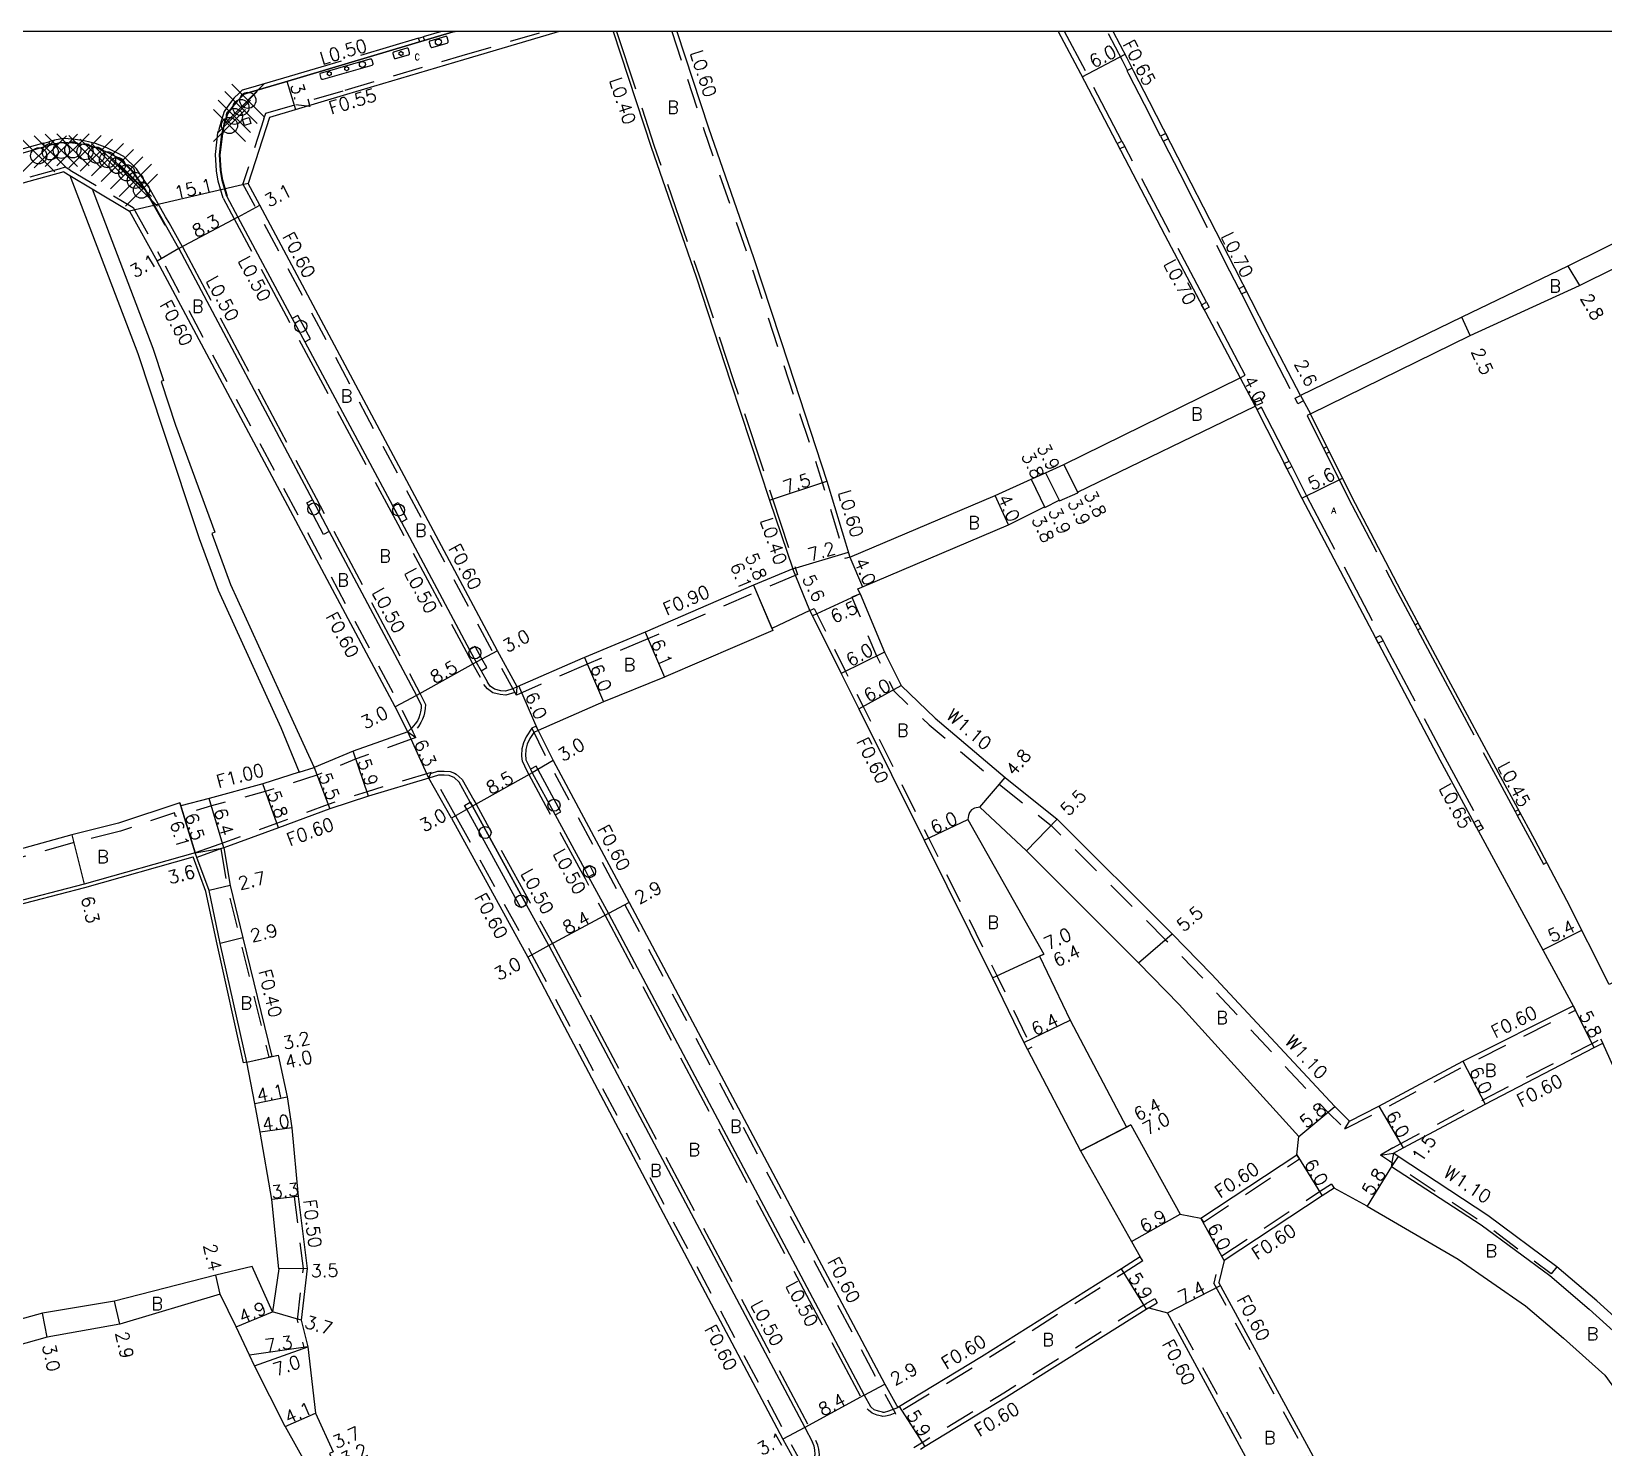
# Model space of a CAD drawing. Header units: metres. Extents: x -1600 to -800, y -110400 to -109798.
# Drawn here: x -1411.6 to -1216.5, y -109975.8 to -109800 of the extents above; entities that cross this region are included whole.
import ezdxf

# ---------------------------------------------------------------- set-up
doc = ezdxf.new("R2010")
doc.units = ezdxf.units.M
doc.header["$LTSCALE"] = 2.5
doc.header["$PDMODE"] = 35
doc.header["$PDSIZE"] = 2
for name, pattern in [('22320', [2.5, 1.5, -1]), ('22330', [4, 3, -1]), ('51070', [2.5, 1.5, -1])]:
    doc.linetypes.add(name, pattern=pattern)
doc.layers.get('0').update_dxf_attribs({"color": 150, "lineweight": 30})
for name, color, linetype in [('2101000', 177, 'Continuous'), ('2102000', 191, 'Continuous'), ('2213000', 6, 'Continuous'), ('2227100', 7, 'Continuous'), ('2231000', 162, 'Continuous'), ('2232000', 4, '22320'), ('2233000', 62, '22330'), ('2235000', 7, 'Continuous'), ('2236000', 3, 'Continuous'), ('2236100', 96, 'Continuous'), ('2238000', 11, 'Continuous'), ('2239000', 3, 'Continuous'), ('5107000', 24, '51070'), ('6165200', 3, 'Continuous'), ('9107000', 111, 'Continuous'), ('9201100', 215, 'Continuous'), ('9201500', 222, 'Continuous'), ('9202100', 82, 'Continuous'), ('9203500', 155, 'Continuous'), ('999', 7, 'Continuous')]:
    doc.layers.add(name, color=color, linetype=linetype)
doc.styles.add('Dm_Anotation', font='txt.shx', dxfattribs={"bigfont": 'pscdm.shx'})

# ---------------------------------------------------------------- blocks, each defined once
blk = doc.blocks.new('223900')
blk.add_lwpolyline([(-0.22, -0.37), (-0.44, -0.3), (-0.47, -0.27), (-0.48, -0.24), (-0.44, 0.01), (-0.48, 0.23), (-0.47, 0.27), (-0.45, 0.29), (-0.21, 0.38), (-0.04, 0.53), (0, 0.54), (0.03, 0.53), (0.22, 0.37), (0.44, 0.3), (0.47, 0.27), (0.48, 0.24), (0.44, -0.01), (0.48, -0.23), (0.47, -0.27), (0.45, -0.29), (0.21, -0.38), (0.04, -0.53), (0, -0.54), (-0.03, -0.53)], close=True)
blk = doc.blocks.new('223800')
at = {"color": 0}
blk.add_circle((0, 0), 0.75, dxfattribs=at)

msp = doc.modelspace()

# ---------------------------------------------------------------- linework, layer by layer
at = {"layer": '2101000'}
for points in [[(-1346.09, -109800), (-1346.65, -109800.17), (-1357.99, -109803.53), (-1372.49, -109807.81), (-1382.06, -109810.68)], [(-1284.2, -109800), (-1281.44, -109805.22), (-1270.97, -109825.27), (-1261.61, -109842.99)], [(-1254.12, -109845.18), (-1258.25, -109837.31), (-1262.3, -109829.4), (-1268.49, -109817.32), (-1272.86, -109808.72), (-1274.81, -109804.99), (-1275.64, -109803.3), (-1277.39, -109800)], [(-1407.57, -109817.43), (-1426.18, -109822.56), (-1435.46, -109825.08), (-1458.03, -109831.21), (-1470.72, -109834.62), (-1481.22, -109837.42), (-1486.43, -109838.83), (-1494.45, -109840.98), (-1502.78, -109843.21), (-1509.1, -109844.75)], [(-1259.74, -109846.52), (-1253.98, -109857.94), (-1244.05, -109876.76), (-1236.83, -109890.42), (-1232.05, -109899.26), (-1220.29, -109920.95)], [(-1156.62, -109889.67), (-1161.99, -109892.39), (-1183.5, -109902.97), (-1205.31, -109913.39), (-1215.07, -109917.92), (-1215.86, -109918.28), (-1221.11, -109907.88), (-1225.06, -109900.35), (-1229.29, -109892.56), (-1235.78, -109880.47), (-1241.64, -109869.47), (-1247.78, -109857.75), (-1252.91, -109847.48)], [(-1378.35, -109891.95), (-1382.86, -109893.4), (-1389.53, -109895.19), (-1393.04, -109896.13), (-1393.16, -109895.75), (-1400.8, -109898.29), (-1406.57, -109899.73), (-1420, -109903.46)], [(-1380.1, -109973.14), (-1383.89, -109965.63), (-1384.52, -109964.32), (-1386.2, -109960.79), (-1388.17, -109956.73), (-1400.63, -109960.45), (-1409.62, -109962.06), (-1417.31, -109964.24), (-1419.11, -109964.58), (-1424.26, -109965.05), (-1425.21, -109964.98), (-1426.39, -109964.84), (-1429.96, -109964.21), (-1433.11, -109963.83), (-1433.71, -109964.12), (-1434.49, -109964.17), (-1448.39, -109966.47), (-1474.16, -109972.45), (-1476.14, -109973.35), (-1480.43, -109974.61), (-1482.79, -109975.09)]]:
    msp.add_lwpolyline(points, dxfattribs=at)
at = {"layer": '2101000', "flags": 128}
for points in [[(-1339.4, -109800), (-1334.69, -109814.37), (-1329.11, -109830.44), (-1324.8, -109843.6), (-1320.01, -109858.16), (-1317.13, -109866.69)], [(-1331.51, -109800), (-1327.59, -109811.97), (-1322.01, -109828.05), (-1317.67, -109841.26), (-1312.89, -109855.81), (-1310.04, -109865.25)], [(-1382.06, -109810.68), (-1384.7, -109818.86)], [(-1197.81, -109815.69), (-1198.49, -109816.16), (-1208.65, -109822.33), (-1212.3, -109824.27), (-1212.05, -109824.7), (-1220.95, -109829.12), (-1234.13, -109835.47), (-1254.12, -109845.18)], [(-1407.57, -109817.43), (-1406.82, -109817.88)], [(-1404.05, -109819.53), (-1399.41, -109822.29), (-1395.97, -109828.52)], [(-1351.3, -109881.33), (-1353.74, -109876.87), (-1383.25, -109821.58), (-1384.7, -109818.86)], [(-1252.91, -109847.48), (-1233.09, -109837.75), (-1219.52, -109831.53), (-1210.66, -109827.13), (-1207.05, -109825.21), (-1196.75, -109819.08), (-1193.73, -109817.79)], [(-1364.9, -109886.95), (-1366.47, -109883.82), (-1395.97, -109828.52)], [(-1310.04, -109865.25), (-1292, -109857.6), (-1287.53, -109855.58), (-1285.77, -109854.78), (-1283.51, -109853.77), (-1261.61, -109842.99)], [(-1308.78, -109869.82), (-1309.04, -109869.17), (-1308.54, -109868.96), (-1290.35, -109861.24), (-1285.9, -109859.01), (-1285.85, -109859.1), (-1284.07, -109858.19), (-1284.03, -109858.28), (-1281.77, -109857.26), (-1281.82, -109857.17), (-1259.74, -109846.52)], [(-1317.13, -109866.69), (-1321.99, -109868.74), (-1335.45, -109874.55)], [(-1308.78, -109869.82), (-1305.75, -109877.04), (-1303.69, -109881.17), (-1299.47, -109885.25), (-1290.79, -109892.62), (-1284.32, -109897.76), (-1270.05, -109912.01), (-1265.19, -109917.01), (-1249.88, -109933.46), (-1248.05, -109935.25)], [(-1315.02, -109871.88), (-1319.74, -109874.09), (-1319.62, -109874.36), (-1332.86, -109880.07), (-1333.06, -109880.16)], [(-1315.02, -109871.88), (-1311.13, -109879.71), (-1308.95, -109884.07), (-1300.83, -109900.37), (-1292.33, -109917.46), (-1288.47, -109925.49), (-1288.01, -109926.37), (-1281.42, -109938.93), (-1275.09, -109950.21), (-1274.04, -109952.08)], [(-1335.45, -109874.55), (-1342.97, -109877.71)], [(-1342.97, -109877.71), (-1343.16, -109877.79), (-1351.3, -109881.33)], [(-1333.06, -109880.16), (-1340.61, -109883.22)], [(-1340.61, -109883.22), (-1348.7, -109886.75)], [(-1364.9, -109886.95), (-1371.66, -109889.35), (-1376.51, -109891.36)], [(-1348.7, -109886.75), (-1346.87, -109890.48), (-1337.42, -109908.12)], [(-1362.29, -109892.68), (-1369.77, -109894.94), (-1374.56, -109896.5), (-1380.95, -109898.87), (-1387.72, -109901.32)], [(-1359.48, -109897.64), (-1362.29, -109892.68)], [(-1359.48, -109897.64), (-1350, -109914.92)], [(-1293.91, -109896.27), (-1294.59, -109896.4), (-1294.95, -109896.62), (-1295.21, -109896.93), (-1295.31, -109897.31), (-1295.4, -109897.82)], [(-1254.6, -109939.44), (-1254.35, -109937.15), (-1269.19, -109920.78), (-1274.22, -109915.6), (-1288.15, -109901.71), (-1293.91, -109896.27)], [(-1295.4, -109897.82), (-1285.97, -109914.53), (-1286.51, -109914.78), (-1282.7, -109922.72), (-1275.72, -109936.01), (-1275.19, -109935.73), (-1269.08, -109946.82), (-1266.52, -109947.3)], [(-1387.72, -109901.32), (-1386.92, -109906.02), (-1385.34, -109912.52), (-1381.74, -109927.23), (-1380.96, -109927.06), (-1379.85, -109932.26), (-1379.26, -109936.07), (-1378.48, -109944.59), (-1377.38, -109953.53), (-1378.12, -109959.95), (-1377.29, -109963.28), (-1376.35, -109971.49), (-1374.14, -109976.29), (-1374.59, -109976.49), (-1371.94, -109982.11), (-1371.39, -109981.86), (-1364.42, -109995.71), (-1359.93, -110004.28)], [(-1391.26, -109901.97), (-1405.06, -109905.85), (-1417.83, -109909.16)], [(-1380.88, -109953.6), (-1381.75, -109944.99), (-1383.22, -109936.64), (-1383.87, -109933.05), (-1384.87, -109927.93), (-1388.15, -109913.22), (-1389.55, -109906.64), (-1391.05, -109902.53), (-1391.26, -109901.97)], [(-1337.42, -109908.12), (-1337.41, -109908.13), (-1305.7, -109967.89), (-1304.26, -109970.51), (-1304.11, -109970.8)], [(-1350, -109914.92), (-1345.82, -109922.84)], [(-1248.05, -109935.25), (-1244.41, -109933.38), (-1234, -109927.83), (-1220.29, -109920.95)], [(-1345.82, -109922.84), (-1318.36, -109974.75), (-1317, -109977.23), (-1316.22, -109978.73)], [(-1242.6, -109939.25), (-1241.4, -109938.57), (-1231.24, -109933.16), (-1217.69, -109926.13), (-1216.63, -109925.58)], [(-1266.52, -109947.3), (-1254.6, -109939.44)], [(-1230.91, -109946.97), (-1242.02, -109939.64), (-1242.6, -109939.25)], [(-1249.97, -109943.57), (-1251.43, -109944.53), (-1263.61, -109952.54), (-1264.26, -109955.27)], [(-1245.88, -109945.83), (-1249.97, -109943.57)], [(-1245.88, -109945.83), (-1234.57, -109952.38)], [(-1211.66, -109962.74), (-1217.38, -109957.57), (-1222.34, -109953.34), (-1230.91, -109946.97)], [(-1274.04, -109952.08), (-1276.35, -109953.58), (-1293.71, -109964.51), (-1304.11, -109970.8)], [(-1380.88, -109953.6), (-1381.67, -109958.92), (-1384.19, -109953.3), (-1388.69, -109954.39), (-1401.28, -109957.62), (-1410.21, -109959.11), (-1417.7, -109961.17), (-1419.44, -109961.59), (-1424.35, -109961.85), (-1426.29, -109961.85), (-1429.5, -109961.75), (-1432.57, -109961.29), (-1433.54, -109961.14), (-1435.08, -109961.43), (-1448.94, -109964.14), (-1474.78, -109970.13)], [(-1234.57, -109952.38), (-1226.23, -109958.18), (-1221.52, -109962.19), (-1216.36, -109966.78), (-1214.65, -109969.17)], [(-1215.49, -110046.31), (-1224.27, -110029.91), (-1228.63, -110021.86), (-1239.57, -110001.49), (-1252.57, -109976.82), (-1264.26, -109955.27)], [(-1272.96, -109958.42), (-1290.61, -109969.53), (-1300.72, -109975.65), (-1301.3, -109976)], [(-1272.96, -109958.42), (-1270.64, -109959.03)], [(-1223.8, -110046.31), (-1230.78, -110033.42), (-1235.22, -110025.23), (-1246.11, -110004.96), (-1259.1, -109980.31), (-1270.64, -109959.03)], [(-1380.1, -109973.14), (-1377.51, -109977.82), (-1374.49, -109983.25), (-1367.39, -109997.15), (-1362.87, -110005.78), (-1360.74, -110014.37)]]:
    msp.add_lwpolyline(points, dxfattribs=at)
at = {"layer": '2102000', "flags": 128}
for points in [[(-1406.82, -109817.88), (-1398.39, -109839.98), (-1395.25, -109849.51), (-1390.76, -109862.93), (-1388.43, -109869.34), (-1380.63, -109886.39), (-1378.35, -109891.95)], [(-1404.05, -109819.53), (-1396.51, -109839.31), (-1395.19, -109843.32)], [(-1395.19, -109843.32), (-1395.49, -109843.45), (-1393.69, -109848.89), (-1388.81, -109862.16), (-1389.2, -109862.31), (-1386.9, -109868.66), (-1379.07, -109885.77), (-1376.51, -109891.36)], [(-1201.76, -109957), (-1208.11, -109944.55), (-1216.63, -109925.58)]]:
    msp.add_lwpolyline(points, dxfattribs=at)
at = {"layer": '2213000'}
for points in [[(-1387.79, -109812.19), (-1387.61, -109811.27), (-1387.21, -109810.19), (-1386.6, -109809.3), (-1386.03, -109808.61), (-1385.49, -109808.07), (-1385.18, -109807.78), (-1384.55, -109807.6), (-1380.17, -109806.28), (-1359.25, -109800.07), (-1359.02, -109800)], [(-1400.89, -109815.66), (-1401.16, -109815.52), (-1402.41, -109814.91), (-1403.78, -109814.36), (-1405.14, -109814.03), (-1406.48, -109813.87), (-1407.59, -109813.78), (-1408.63, -109813.97), (-1413.82, -109815.43)], [(-1387.34, -109820.5), (-1387.91, -109818.49), (-1388.13, -109817.23), (-1388.26, -109815.3), (-1387.95, -109812.71), (-1387.79, -109812.19)], [(-1393.3, -109826.96), (-1394.95, -109824.01), (-1395.38, -109823.25), (-1397.42, -109819.6), (-1398.95, -109817.37), (-1400.44, -109815.92), (-1400.89, -109815.66)], [(-1351.3, -109881.33), (-1351.84, -109881.61), (-1352.78, -109881.88), (-1353.36, -109881.83), (-1354.13, -109881.64), (-1354.66, -109881.26), (-1355.01, -109880.78)], [(-1348.7, -109886.75), (-1349.24, -109887.01), (-1349.76, -109887.78), (-1350.06, -109888.48), (-1350.25, -109889.14), (-1350.27, -109889.88), (-1350.25, -109890.26), (-1350.24, -109890.39)], [(-1347.39, -109913.45), (-1350.16, -109908.39), (-1356.86, -109896.17), (-1357.14, -109895.67), (-1358.53, -109893.17), (-1359.15, -109892.6), (-1359.27, -109892.55), (-1359.76, -109892.36), (-1360.38, -109892.3), (-1361.07, -109892.33), (-1362.29, -109892.68)]]:
    msp.add_lwpolyline(points, dxfattribs=at)
at = {"layer": '2213000', "flags": 128}
for points in [[(-1387.34, -109820.5), (-1385.98, -109823.04), (-1379.24, -109835.62), (-1377.68, -109838.54), (-1366.8, -109858.84), (-1365.69, -109860.91), (-1357.22, -109876.74), (-1356.39, -109878.28), (-1355.79, -109879.35), (-1355.01, -109880.78)], [(-1393.3, -109826.96), (-1376.72, -109858.15), (-1374.63, -109862.07), (-1363.81, -109882.44), (-1363.22, -109883.64), (-1363.23, -109883.99), (-1363.31, -109884.46), (-1363.38, -109884.79), (-1363.54, -109885.19), (-1363.7, -109885.55), (-1363.96, -109885.96), (-1364.39, -109886.44), (-1364.9, -109886.95)], [(-1350.24, -109890.39), (-1349.67, -109891.56), (-1349.44, -109892.02), (-1346.62, -109897.23), (-1342.98, -109903.96), (-1342.45, -109904.92), (-1339.98, -109909.49)], [(-1339.98, -109909.49), (-1308.25, -109969.27), (-1307.49, -109970.66)], [(-1347.39, -109913.45), (-1315.63, -109973.27), (-1314.7, -109975.09)], [(-1242.6, -109939.25), (-1242.77, -109940.16), (-1242.84, -109940.65), (-1242.84, -109940.89), (-1231.71, -109948.12)], [(-1231.71, -109948.12), (-1223.22, -109954.43), (-1218.32, -109958.61), (-1212.73, -109963.65), (-1210.72, -109966.08), (-1193.97, -109987.31), (-1185.68, -109998.81), (-1180.41, -110006.11), (-1174.95, -110013.36), (-1168.47, -110020.89), (-1161.78, -110027.83), (-1159.31, -110030.48), (-1156.93, -110033.49), (-1146.78, -110046.32)], [(-1306, -109971.39), (-1306.51, -109971.27), (-1307.02, -109971.08), (-1307.39, -109970.76), (-1307.49, -109970.66)], [(-1306, -109971.39), (-1305.73, -109971.36), (-1305.21, -109971.23), (-1304.11, -109970.8)], [(-1316.22, -109978.73), (-1315.29, -109978.14), (-1314.85, -109977.66), (-1314.5, -109977.14), (-1314.34, -109976.63), (-1314.4, -109976.05), (-1314.49, -109975.6), (-1314.7, -109975.09)]]:
    msp.add_lwpolyline(points, dxfattribs=at)
at = {"layer": '2227100'}
for p in [(-1385.59, -109809.44, 3.13), (-1384.73, -109808.55, 3.11), (-1387.01, -109811.67, 3.18), (-1386.4, -109810.55, 3.17), (-1410.68, -109815.44, 3.18), (-1409.25, -109814.95, 3.21), (-1407.88, -109814.77, 3.22), (-1406.44, -109814.7, 3.25), (-1404.94, -109814.93, 3.25), (-1403.52, -109815.36, 3.24), (-1402.14, -109815.93, 3.2), (-1400.94, -109816.64, 3.2), (-1399.76, -109817.55, 3.2), (-1398.69, -109818.49, 3.13), (-1397.93, -109819.7, 3.13)]:
    msp.add_point(p, dxfattribs=at)
at = {"layer": '2231000', "flags": 128}
for points in [[(-1443.83, -109918.34), (-1430.45, -109913.72), (-1420.37, -109910.61), (-1417.73, -109909.55), (-1404.96, -109906.24), (-1391.51, -109902.45)], [(-1384.87, -109927.93), (-1385.26, -109928.02), (-1388.54, -109913.3), (-1389.94, -109906.76), (-1391.51, -109902.45)]]:
    msp.add_lwpolyline(points, dxfattribs=at)
at = {"layer": '2232000'}
for points in [[(-1382.75, -109810.86), (-1382.52, -109810.16), (-1372.64, -109807.28), (-1358.14, -109803), (-1348.01, -109800)], [(-1275.01, -109804.58), (-1275.58, -109804.87), (-1276.21, -109803.59), (-1278.12, -109800)], [(-1382.75, -109810.86), (-1385.35, -109818.92)], [(-1406.76, -109817.22), (-1407.39, -109816.84), (-1408.18, -109817.08), (-1426.31, -109822.09), (-1435.59, -109824.61), (-1458.16, -109830.74), (-1470.85, -109834.15), (-1481.34, -109836.95), (-1486.56, -109838.36), (-1494.58, -109840.51), (-1502.91, -109842.73), (-1513.29, -109845.38), (-1514.23, -109845.74), (-1523.13, -109848.14), (-1533.13, -109850.86), (-1540.58, -109852.74), (-1544.67, -109853.86), (-1553.67, -109856.35), (-1568.62, -109860.36), (-1579.71, -109863.31), (-1584.79, -109864.62), (-1584.69, -109865.05)], [(-1406.76, -109817.22), (-1398.96, -109821.85), (-1395.45, -109828.24)]]:
    msp.add_lwpolyline(points, dxfattribs=at)
at = {"layer": '2232000', "flags": 128}
for points in [[(-1332.14, -109800), (-1328.16, -109812.16), (-1322.58, -109828.24), (-1318.24, -109841.44), (-1313.46, -109855.99), (-1310.62, -109865.42)], [(-1406.82, -109817.88), (-1404.05, -109819.53)], [(-1351.42, -109882.37), (-1351.81, -109881.65), (-1354.27, -109877.16), (-1383.78, -109821.86), (-1385.35, -109818.92)], [(-1363.88, -109887.65), (-1364.22, -109886.98), (-1365.94, -109883.54), (-1395.45, -109828.24)], [(-1310.04, -109865.25), (-1310.62, -109865.42)], [(-1316.52, -109867.41), (-1321.64, -109869.57), (-1335.1, -109875.38)], [(-1315.02, -109871.88), (-1314.47, -109871.62), (-1310.59, -109879.44), (-1308.41, -109883.8), (-1300.3, -109900.1), (-1291.79, -109917.2), (-1287.93, -109925.22), (-1287.47, -109926.09)], [(-1335.1, -109875.38), (-1342.62, -109878.54)], [(-1342.62, -109878.54), (-1342.78, -109878.61), (-1342.79, -109878.62), (-1351.42, -109882.37)], [(-1351.42, -109882.37), (-1351.3, -109881.33)], [(-1363.88, -109887.65), (-1371.31, -109890.29), (-1376.16, -109892.3), (-1382.58, -109894.36), (-1389.23, -109896.14), (-1393.69, -109897.43), (-1393.83, -109896.99), (-1400.52, -109899.25)], [(-1364.9, -109886.95), (-1363.88, -109887.65)], [(-1348.7, -109886.75), (-1348.96, -109886.23), (-1349.5, -109886.49)], [(-1349.5, -109886.49), (-1347.4, -109890.75), (-1337.95, -109908.41)], [(-1378.35, -109891.95), (-1376.51, -109891.36)], [(-1362, -109891.97), (-1369.95, -109894.37), (-1374.75, -109895.94), (-1381.16, -109898.31), (-1388.2, -109900.86)], [(-1362.29, -109892.68), (-1362, -109891.97)], [(-1358.95, -109897.35), (-1361.95, -109892.06), (-1362, -109891.97)], [(-1358.95, -109897.35), (-1349.48, -109914.61)], [(-1400.52, -109899.25), (-1406.3, -109900.69)], [(-1406.3, -109900.69), (-1419.68, -109904.41)], [(-1388.2, -109900.86), (-1391.26, -109901.97)], [(-1387.72, -109901.32), (-1387.99, -109901.43), (-1391.05, -109902.53)], [(-1388.1, -109901.46), (-1387.32, -109906.1), (-1385.72, -109912.62), (-1382.13, -109927.33)], [(-1337.95, -109908.41), (-1306.22, -109968.18), (-1304.79, -109970.79), (-1304.44, -109971.47), (-1304.37, -109971.61)], [(-1349.48, -109914.61), (-1317.83, -109974.46), (-1316.47, -109976.95), (-1315.75, -109978.34)], [(-1220.29, -109920.95), (-1220.02, -109921.49)], [(-1248.63, -109936.22), (-1244.13, -109933.91), (-1233.73, -109928.37), (-1220.02, -109921.49)], [(-1287.47, -109926.09), (-1288.01, -109926.37)], [(-1242.66, -109938.59), (-1241.69, -109938.05), (-1231.52, -109932.63), (-1217.97, -109925.6), (-1216.91, -109925.05)], [(-1216.91, -109925.05), (-1216.63, -109925.58)], [(-1381.74, -109927.23), (-1382.13, -109927.33)], [(-1242.66, -109938.59), (-1244.22, -109939.5)], [(-1266.19, -109947.8), (-1254.27, -109939.94)], [(-1254.27, -109939.94), (-1254.6, -109939.44)], [(-1250.3, -109943.07), (-1251.76, -109944.03), (-1264.14, -109952.17), (-1264.9, -109955.35)], [(-1250.3, -109943.07), (-1249.97, -109943.57)], [(-1378.48, -109944.59), (-1378.97, -109944.64), (-1377.89, -109953.53), (-1378.62, -109959.98), (-1377.79, -109963.37), (-1377.29, -109963.28)], [(-1266.52, -109947.3), (-1266.19, -109947.8)], [(-1273.71, -109952.58), (-1274.04, -109952.08)], [(-1273.71, -109952.58), (-1276.02, -109954.08), (-1293.39, -109965.02), (-1303.58, -109971.19), (-1304.37, -109971.61)], [(-1216.17, -110046.31), (-1224.8, -110030.19), (-1229.16, -110022.14), (-1240.1, -110001.77), (-1253.1, -109977.1), (-1264.9, -109955.35)], [(-1273.57, -109958.1), (-1290.93, -109969.02), (-1300.97, -109975.1), (-1302.1, -109975.8)], [(-1273.57, -109958.1), (-1273.27, -109957.9), (-1272.22, -109957.29)], [(-1272.96, -109958.42), (-1271.91, -109957.8)], [(-1272.22, -109957.29), (-1271.91, -109957.8)], [(-1223.12, -110046.31), (-1230.26, -110033.13), (-1234.69, -110024.95), (-1245.58, -110004.68), (-1258.57, -109980.03), (-1270.1, -109958.75), (-1270.64, -109959.03)]]:
    msp.add_lwpolyline(points, dxfattribs=at)
at = {"layer": '2233000'}
for points in [[(-1360.71, -109800), (-1362.97, -109800.67)], [(-1276.29, -109813.61), (-1280.83, -109804.91), (-1283.42, -109800)], [(-1363.55, -109800.84), (-1380.31, -109805.82), (-1384.69, -109807.09), (-1385.44, -109807.31), (-1385.85, -109807.69), (-1386.42, -109808.26), (-1387.02, -109808.98), (-1387.66, -109809.92), (-1388.06, -109811.13), (-1388.36, -109812.34)], [(-1271.5, -109812.98), (-1273.49, -109809.05), (-1275.44, -109805.31), (-1275.65, -109804.9), (-1275.58, -109804.87)], [(-1400.2, -109815.48), (-1400.92, -109815.1), (-1402.22, -109814.46), (-1403.64, -109813.9), (-1405.05, -109813.56), (-1406.44, -109813.39), (-1407.62, -109813.29), (-1408.74, -109813.5), (-1409.42, -109813.69)], [(-1387.81, -109820.68), (-1388.4, -109818.6), (-1388.63, -109817.29), (-1388.76, -109815.29), (-1388.44, -109812.6), (-1388.36, -109812.34)], [(-1271.17, -109813.62), (-1269.12, -109817.64), (-1262.94, -109829.73), (-1261.8, -109831.95)], [(-1410.09, -109813.88), (-1413.95, -109814.96), (-1418.37, -109816.18), (-1423.1, -109817.4), (-1430.16, -109819.29), (-1440.1, -109821.99)], [(-1392.86, -109826.72), (-1394.51, -109823.76), (-1394.94, -109823.01), (-1397, -109819.33), (-1398.56, -109817.05), (-1400.13, -109815.52), (-1400.2, -109815.48)], [(-1265.8, -109833.59), (-1270.36, -109824.96), (-1275.94, -109814.27)], [(-1261.47, -109832.59), (-1258.89, -109837.64), (-1254.81, -109845.54)], [(-1261.61, -109842.99), (-1260.99, -109842.68), (-1265.45, -109834.24)], [(-1255.56, -109853.35), (-1258.96, -109846.65), (-1259.52, -109846.96)], [(-1252.91, -109847.48), (-1253.31, -109847.69), (-1251.29, -109851.75)], [(-1250.97, -109852.4), (-1248.19, -109857.96), (-1242.05, -109869.69), (-1239.92, -109873.68)], [(-1255.22, -109854.02), (-1253.4, -109857.63), (-1244.25, -109874.96)], [(-1243.89, -109875.64), (-1243.47, -109876.45), (-1236.24, -109890.11), (-1232.05, -109897.86)], [(-1239.6, -109874.29), (-1236.19, -109880.69), (-1229.7, -109892.78), (-1227.49, -109896.84)], [(-1227.24, -109897.31), (-1225.46, -109900.57), (-1224, -109903.36), (-1223.6, -109903.14)], [(-1231.71, -109898.5), (-1231.46, -109898.95), (-1232.05, -109899.26)]]:
    msp.add_lwpolyline(points, dxfattribs=at)
at = {"layer": '2233000', "flags": 128}
for points in [[(-1338.98, -109800), (-1334.32, -109814.24), (-1328.73, -109830.32), (-1324.42, -109843.47), (-1319.63, -109858.03), (-1316.52, -109867.41)], [(-1387.81, -109820.68), (-1386.42, -109823.28), (-1379.69, -109835.85), (-1378.12, -109838.78), (-1367.24, -109859.08), (-1366.14, -109861.15), (-1357.66, -109876.97), (-1356.83, -109878.52), (-1356.23, -109879.59), (-1355.44, -109881.05)], [(-1392.86, -109826.72), (-1376.27, -109857.92), (-1374.19, -109861.83), (-1363.36, -109882.21), (-1362.71, -109883.53), (-1362.73, -109884.04), (-1362.82, -109884.56), (-1362.9, -109884.94), (-1363.08, -109885.38), (-1363.26, -109885.79), (-1363.56, -109886.26), (-1364.03, -109886.79), (-1364.22, -109886.98)], [(-1351.59, -109882.06), (-1352.74, -109882.39), (-1353.44, -109882.32), (-1354.34, -109882.11), (-1355.02, -109881.61), (-1355.44, -109881.05)], [(-1349.5, -109886.49), (-1350.2, -109887.54), (-1350.53, -109888.31), (-1350.74, -109889.06), (-1350.77, -109889.88), (-1350.75, -109890.31), (-1350.72, -109890.54)], [(-1361.95, -109892.06), (-1361.15, -109891.83), (-1360.37, -109891.8), (-1359.65, -109891.87), (-1359.08, -109892.08), (-1358.87, -109892.18)], [(-1350.72, -109890.54), (-1350.11, -109891.78), (-1349.88, -109892.25), (-1347.06, -109897.47), (-1343.42, -109904.19), (-1342.89, -109905.16), (-1340.42, -109909.73)], [(-1358.87, -109892.18), (-1358.13, -109892.86)], [(-1358.13, -109892.86), (-1356.7, -109895.43), (-1356.42, -109895.92), (-1349.72, -109908.15), (-1346.95, -109913.21)], [(-1340.42, -109909.73), (-1308.69, -109969.51), (-1307.89, -109970.96)], [(-1346.95, -109913.21), (-1315.19, -109973.04), (-1314.25, -109974.88)], [(-1306.08, -109971.88), (-1306.65, -109971.75), (-1307.27, -109971.52), (-1307.74, -109971.12), (-1307.89, -109970.96)], [(-1306.08, -109971.88), (-1305.99, -109971.89), (-1305.64, -109971.85), (-1305.06, -109971.71), (-1304.44, -109971.47)], [(-1315.47, -109978.84), (-1314.97, -109978.53), (-1314.45, -109977.97), (-1314.04, -109977.36), (-1313.83, -109976.68), (-1313.9, -109975.98), (-1314, -109975.46), (-1314.25, -109974.88)]]:
    msp.add_lwpolyline(points, dxfattribs=at)
at = {"layer": '2235000'}
for points in [[(-1363.41, -109801.3), (-1363.55, -109800.84), (-1362.97, -109800.67), (-1362.83, -109801.13)], [(-1385.39, -109810.93), (-1384.57, -109810.68), (-1384.35, -109811.42), (-1385.16, -109811.67)], [(-1409.96, -109814.34), (-1410.09, -109813.88), (-1409.42, -109813.69), (-1409.28, -109814.16)], [(-1276.9, -109813.92), (-1276.29, -109813.61), (-1275.94, -109814.27), (-1276.55, -109814.59)], [(-1270.86, -109812.65), (-1271.5, -109812.98), (-1271.17, -109813.62), (-1270.53, -109813.3)], [(-1261.16, -109831.62), (-1261.8, -109831.95), (-1261.47, -109832.59), (-1260.83, -109832.27)], [(-1266.06, -109834.57), (-1266.4, -109833.92), (-1265.8, -109833.59), (-1265.45, -109834.24)], [(-1259.18, -109845.45), (-1258.86, -109846.08), (-1259.6, -109846.45), (-1259.92, -109845.82)], [(-1254.81, -109845.54), (-1254.12, -109845.18), (-1253.76, -109845.87), (-1254.45, -109846.23)], [(-1250.88, -109851.54), (-1251.29, -109851.75), (-1250.97, -109852.4), (-1250.55, -109852.2)], [(-1256.15, -109853.65), (-1255.56, -109853.35), (-1255.22, -109854.02), (-1255.81, -109854.32)], [(-1239.52, -109873.46), (-1239.92, -109873.68), (-1239.6, -109874.29), (-1239.19, -109874.08)], [(-1244.84, -109875.27), (-1244.25, -109874.96), (-1243.89, -109875.64), (-1244.48, -109875.95)], [(-1227.09, -109896.62), (-1227.49, -109896.84), (-1227.24, -109897.31), (-1226.83, -109897.09)], [(-1232.63, -109898.18), (-1232.05, -109897.86), (-1231.71, -109898.5), (-1232.29, -109898.81)]]:
    msp.add_lwpolyline(points, close=True, dxfattribs=at)
at = {"layer": '2236000', "flags": 128}
for points in [[(-1377.68, -109838.54), (-1376.97, -109838.16), (-1378.54, -109835.24), (-1379.24, -109835.62)], [(-1374.63, -109862.07), (-1375.34, -109862.45), (-1377.42, -109858.53), (-1376.72, -109858.15)], [(-1365.69, -109860.91), (-1366.8, -109858.84), (-1366.1, -109858.47), (-1364.99, -109860.53)], [(-1355.79, -109879.35), (-1355.09, -109878.96), (-1355.69, -109877.89), (-1356.51, -109876.36), (-1357.22, -109876.74), (-1356.39, -109878.28)], [(-1346.62, -109897.23), (-1345.92, -109896.85), (-1348.73, -109891.66), (-1348.95, -109891.21), (-1349.67, -109891.56), (-1349.44, -109892.02)], [(-1357.14, -109895.67), (-1356.86, -109896.17), (-1350.16, -109908.39), (-1350.86, -109908.77), (-1357.56, -109896.55), (-1357.84, -109896.06)], [(-1342.45, -109904.92), (-1341.75, -109904.54), (-1342.27, -109903.57), (-1342.98, -109903.96)]]:
    msp.add_lwpolyline(points, close=True, dxfattribs=at)
at = {"layer": '2236100'}
for points in [[(-1365, -109802.09), (-1366.66, -109802.59), (-1366.68, -109802.6), (-1366.69, -109802.61), (-1366.71, -109802.63), (-1366.73, -109802.65), (-1366.74, -109802.67), (-1366.75, -109802.7), (-1366.75, -109802.72), (-1366.74, -109802.75), (-1366.58, -109803.28), (-1366.57, -109803.3), (-1366.55, -109803.33), (-1366.53, -109803.35), (-1366.5, -109803.37), (-1366.48, -109803.37), (-1366.46, -109803.38), (-1366.43, -109803.38), (-1366.41, -109803.38), (-1364.8, -109802.92), (-1364.76, -109802.9), (-1364.74, -109802.88), (-1364.71, -109802.85), (-1364.69, -109802.82), (-1364.68, -109802.77), (-1364.67, -109802.74), (-1364.67, -109802.66), (-1364.81, -109802.2), (-1364.82, -109802.16), (-1364.85, -109802.13), (-1364.87, -109802.11), (-1364.9, -109802.09), (-1364.94, -109802.08), (-1364.96, -109802.08), (-1364.98, -109802.08)], [(-1360.21, -109800.61), (-1362.15, -109801.19), (-1362.16, -109801.2), (-1362.18, -109801.21), (-1362.2, -109801.22), (-1362.21, -109801.24), (-1362.22, -109801.26), (-1362.23, -109801.29), (-1362.23, -109801.32), (-1362.23, -109801.35), (-1362.06, -109801.88), (-1362.05, -109801.9), (-1362.03, -109801.93), (-1362.01, -109801.95), (-1361.99, -109801.96), (-1361.96, -109801.97), (-1361.94, -109801.98), (-1361.92, -109801.98), (-1361.89, -109801.98), (-1360.01, -109801.44), (-1359.97, -109801.42), (-1359.95, -109801.4), (-1359.92, -109801.38), (-1359.9, -109801.35), (-1359.88, -109801.3), (-1359.87, -109801.27), (-1359.88, -109801.18), (-1360.01, -109800.72), (-1360.03, -109800.68), (-1360.05, -109800.65), (-1360.08, -109800.63), (-1360.11, -109800.62), (-1360.14, -109800.61), (-1360.17, -109800.61), (-1360.19, -109800.61)], [(-1375.7, -109805.17), (-1369.56, -109803.4), (-1369.54, -109803.4), (-1369.52, -109803.4), (-1369.5, -109803.4), (-1369.46, -109803.41), (-1369.44, -109803.42), (-1369.41, -109803.44), (-1369.39, -109803.47), (-1369.37, -109803.51), (-1369.23, -109803.97), (-1369.23, -109804.05), (-1369.24, -109804.09), (-1369.26, -109804.13), (-1369.27, -109804.16), (-1369.3, -109804.19), (-1369.33, -109804.21), (-1369.36, -109804.23), (-1375.44, -109805.96), (-1375.47, -109805.96), (-1375.5, -109805.96), (-1375.52, -109805.96), (-1375.54, -109805.95), (-1375.57, -109805.93), (-1375.58, -109805.92), (-1375.61, -109805.89), (-1375.62, -109805.86), (-1375.78, -109805.33), (-1375.79, -109805.31), (-1375.78, -109805.28), (-1375.78, -109805.25), (-1375.77, -109805.23), (-1375.75, -109805.21), (-1375.73, -109805.19), (-1375.72, -109805.18)]]:
    msp.add_lwpolyline(points, close=True, dxfattribs=at)
at = {"layer": '5107000', "flags": 128}
for points in [[(-1308.78, -109869.82), (-1309.8, -109870.24), (-1306.75, -109877.51), (-1304.59, -109881.84), (-1300.21, -109886.07), (-1291.48, -109893.47), (-1285.05, -109898.58), (-1270.83, -109912.78), (-1265.99, -109917.77), (-1250.67, -109934.23), (-1248.63, -109936.22)], [(-1248.63, -109936.22), (-1248.05, -109935.25)], [(-1244.22, -109939.5), (-1242.6, -109939.25)], [(-1222.34, -109953.34), (-1223.03, -109954.2), (-1231.54, -109947.87), (-1242.62, -109940.55), (-1243.11, -109940.23), (-1244.22, -109939.5)]]:
    msp.add_lwpolyline(points, dxfattribs=at)
at = {"layer": '6165200'}
for points in [[(-1387.25, -109820.47), (-1387.82, -109818.47), (-1388.03, -109817.22), (-1388.16, -109815.3), (-1387.85, -109812.73), (-1387.67, -109812.16)], [(-1401.03, -109815.7), (-1400.5, -109816), (-1399.03, -109817.44), (-1397.51, -109819.65), (-1395.46, -109823.3), (-1395.04, -109824.06)]]:
    msp.add_lwpolyline(points, dxfattribs=at)
at = {"layer": '9107000'}
for points in [[(-1359.02, -109800), (-1359.25, -109800.07), (-1380.17, -109806.28), (-1384.55, -109807.6), (-1385.18, -109807.78), (-1385.49, -109808.07), (-1386.03, -109808.61), (-1386.6, -109809.3), (-1387.21, -109810.19), (-1387.61, -109811.27), (-1387.79, -109812.19)], [(-1400.89, -109815.66), (-1401.16, -109815.52), (-1402.41, -109814.91), (-1403.78, -109814.36), (-1405.14, -109814.03), (-1406.48, -109813.87), (-1407.59, -109813.78), (-1408.63, -109813.97), (-1413.82, -109815.43)]]:
    msp.add_lwpolyline(points, dxfattribs=at)
at = {"layer": '9201100', "flags": 128}
for points in [[(-1281.22, -109805.63), (-1275.9, -109802.81)], [(-1379.9, -109806.19), (-1378.84, -109809.71)], [(-1384.7, -109818.86), (-1399.41, -109822.29)], [(-1385.98, -109823.04), (-1383.25, -109821.58)], [(-1385.98, -109823.04), (-1393.3, -109826.96)], [(-1393.3, -109826.96), (-1395.97, -109828.52)], [(-1220.95, -109829.12), (-1219.52, -109831.53)], [(-1233.09, -109837.75), (-1234.13, -109835.47)], [(-1261.61, -109842.99), (-1259.74, -109846.52)], [(-1254.12, -109845.18), (-1252.91, -109847.48)], [(-1283.51, -109853.77), (-1281.77, -109857.26)], [(-1283.51, -109853.77), (-1281.82, -109857.17)], [(-1320.01, -109858.16), (-1312.89, -109855.81)], [(-1287.53, -109855.58), (-1285.85, -109859.1)], [(-1287.53, -109855.58), (-1285.9, -109859.01)], [(-1285.77, -109854.78), (-1284.03, -109858.28)], [(-1285.77, -109854.78), (-1284.07, -109858.19)], [(-1253.98, -109857.94), (-1248.94, -109855.43)], [(-1290.35, -109861.24), (-1292, -109857.6)], [(-1317.13, -109866.69), (-1310.23, -109864.64)], [(-1310.04, -109865.25), (-1308.48, -109868.93)], [(-1315.02, -109871.88), (-1317.13, -109866.69)], [(-1321.99, -109868.74), (-1319.62, -109874.36)], [(-1321.99, -109868.74), (-1319.74, -109874.09)], [(-1308.78, -109869.82), (-1314.69, -109872.53)], [(-1335.45, -109874.55), (-1333.06, -109880.16)], [(-1353.74, -109876.87), (-1356.39, -109878.28)], [(-1342.97, -109877.71), (-1340.61, -109883.22)], [(-1305.75, -109877.04), (-1311.13, -109879.71)], [(-1356.39, -109878.28), (-1363.81, -109882.44)], [(-1348.7, -109886.75), (-1351.1, -109881.24)], [(-1308.95, -109884.07), (-1303.69, -109881.17)], [(-1363.81, -109882.44), (-1366.47, -109883.82)], [(-1362.29, -109892.68), (-1364.9, -109886.95)], [(-1369.77, -109894.94), (-1371.66, -109889.35)], [(-1376.51, -109891.36), (-1374.56, -109896.5)], [(-1346.87, -109890.48), (-1349.44, -109892.02)], [(-1380.95, -109898.87), (-1382.86, -109893.4)], [(-1349.44, -109892.02), (-1356.86, -109896.17)], [(-1293.91, -109896.27), (-1290.79, -109892.62)], [(-1387.72, -109901.32), (-1389.53, -109895.19)], [(-1393.16, -109895.75), (-1391.26, -109901.97)], [(-1391.26, -109901.97), (-1393.04, -109896.13)], [(-1356.86, -109896.17), (-1359.48, -109897.64)], [(-1300.83, -109900.37), (-1295.4, -109897.82)], [(-1288.15, -109901.71), (-1284.32, -109897.76)], [(-1406.57, -109899.73), (-1405.06, -109905.85)], [(-1391.26, -109901.97), (-1387.72, -109901.32)], [(-1386.92, -109906.02), (-1389.55, -109906.64)], [(-1337.42, -109908.12), (-1339.98, -109909.49)], [(-1339.98, -109909.49), (-1347.39, -109913.45)], [(-1385.34, -109912.52), (-1388.15, -109913.22)], [(-1274.22, -109915.6), (-1270.05, -109912.01)], [(-1224.06, -109913.99), (-1219.25, -109911.56)], [(-1347.39, -109913.45), (-1350, -109914.92)], [(-1292.33, -109917.46), (-1285.97, -109914.53)], [(-1292.33, -109917.46), (-1286.51, -109914.78)], [(-1217.69, -109926.13), (-1220.29, -109920.95)], [(-1288.47, -109925.49), (-1282.7, -109922.72)], [(-1384.87, -109927.93), (-1380.96, -109927.06)], [(-1384.87, -109927.93), (-1381.74, -109927.23)], [(-1234, -109927.83), (-1231.24, -109933.16)], [(-1383.87, -109933.05), (-1379.85, -109932.26)], [(-1254.35, -109937.15), (-1249.88, -109933.46)], [(-1244.41, -109933.38), (-1241.4, -109938.57)], [(-1379.26, -109936.07), (-1383.22, -109936.64)], [(-1275.19, -109935.73), (-1281.42, -109938.93)], [(-1281.42, -109938.93), (-1275.72, -109936.01)], [(-1254.6, -109939.44), (-1251.43, -109944.53)], [(-1242.02, -109939.64), (-1242.84, -109940.89)], [(-1242.84, -109940.89), (-1245.88, -109945.83)], [(-1378.48, -109944.59), (-1381.75, -109944.99)], [(-1275.09, -109950.21), (-1269.08, -109946.82)], [(-1263.61, -109952.54), (-1266.52, -109947.3)], [(-1377.38, -109953.53), (-1380.88, -109953.6)], [(-1273.25, -109958.6), (-1276.35, -109953.58)], [(-1388.17, -109956.73), (-1388.69, -109954.39)], [(-1270.64, -109959.03), (-1264.05, -109955.66)], [(-1400.63, -109960.45), (-1401.28, -109957.62)], [(-1409.62, -109962.06), (-1410.21, -109959.11)], [(-1386.2, -109960.79), (-1381.67, -109958.92)], [(-1378.12, -109959.95), (-1381.67, -109958.92)], [(-1377.29, -109963.28), (-1384.52, -109964.32)], [(-1383.89, -109965.63), (-1377.29, -109963.28)], [(-1308.25, -109969.27), (-1305.7, -109967.89)], [(-1308.25, -109969.27), (-1315.63, -109973.27)], [(-1380.1, -109973.14), (-1376.35, -109971.49)], [(-1300.72, -109975.65), (-1303.87, -109970.66)], [(-1315.63, -109973.27), (-1318.36, -109974.75)]]:
    msp.add_lwpolyline(points, dxfattribs=at)
at = {"layer": '999'}
msp.add_lwpolyline([(-1600, -110400), (-800, -110400), (-800, -109800), (-1600, -109800)], close=True, dxfattribs=at)

# ---------------------------------------------------------------- block references
at = {"layer": '2238000', "xscale": 0.5, "yscale": 0.5, "zscale": 0.5}
for p in [(-1361.09, -109801.32, 2), (-1370.52, -109804.1, 2.15)]:
    msp.add_blockref('223800', p, dxfattribs=at)
at = {"layer": '2238000'}
for p in [(-1378.16, -109836.6), (-1376.56, -109859.28), (-1366.03, -109859.41), (-1356.56, -109877.13), (-1346.75, -109896.05), (-1355.3, -109899.44), (-1342.34, -109904.29), (-1350.84, -109907.95)]:
    msp.add_blockref('223800', p, dxfattribs=at)
at = {"layer": '2239000', "xscale": 0.5, "yscale": 0.5, "zscale": 0.5}
for p in [(-1365.74, -109802.74, 2.11), (-1374.62, -109805.25, 2.19), (-1372.47, -109804.63, 2.17)]:
    msp.add_blockref('223900', p, dxfattribs=at)

# ---------------------------------------------------------------- texts
at = {"layer": '9201500', "style": 'Dm_Anotation'}
for s, rotation, p in [('6.0', 27.9506, (-1279.82, -109804.61)), ('3.7', 286.6797, (-1379.49, -109806.67)), ('15.1', 13.106, (-1393.64, -109820.84)), ('3.1', 28.1473, (-1382.12, -109821.88)), ('8.3', 28.1473, (-1391.1, -109825.66)), ('3.1', 30.3892, (-1398.78, -109830.66)), ('2.8', 300.5152, (-1219.51, -109833.11)), ('2.6', 297.7926, (-1254.98, -109841.23)), ('2.5', 294.5939, (-1233.02, -109839.72)), ('4.0', 297.7783, (-1261.33, -109843.29)), ('3.8', 296.481, (-1288.82, -109852.65)), ('3.9', 296.481, (-1286.88, -109851.62)), ('5.6', 26.5313, (-1252.72, -109857.03)), ('7.5', 18.2766, (-1318, -109857.39)), ('4.0', 294.3004, (-1291.74, -109857.92)), ('3.9', 296.481, (-1283.07, -109858.46)), ('3.8', 296.481, (-1281.07, -109857.45)), ('3.8', 295.4811, (-1287.53, -109860.55)), ('3.9', 295.4811, (-1285.46, -109859.54)), ('7.2', 16.5924, (-1314.97, -109865.79)), ('6.1', 292.9159, (-1324.94, -109866.31)), ('5.8', 292.9159, (-1323.07, -109865.16)), ('4.0', 292.9731, (-1309.55, -109865.78)), ('5.6', 295.8285, (-1315.99, -109867.9)), ('6.5', 24.6628, (-1312.01, -109873.5)), ('3.0', 27.9583, (-1352.57, -109877.16)), ('6.1', 293.076, (-1334.79, -109875.85)), ('6.0', 29.4395, (-1309.95, -109878.92)), ('8.5', 29.288, (-1361.54, -109881.05)), ('6.0', 293.2064, (-1342.33, -109878.96)), ('6.0', 28.9409, (-1307.77, -109883.31)), ('3.0', 27.443, (-1370.18, -109886.65)), ('6.0', 294.1299, (-1350.4, -109882.44)), ('3.0', 30.9522, (-1345.68, -109890.7)), ('6.3', 294.5165, (-1364.17, -109888.32)), ('4.8', 49.4664, (-1289.66, -109892.53)), ('5.9', 288.6769, (-1371.14, -109890.6)), ('5.5', 290.8166, (-1376.01, -109892.4)), ('8.5', 29.1766, (-1354.6, -109894.79)), ('5.8', 289.2226, (-1382.34, -109894.59)), ('5.5', 45.9069, (-1282.94, -109897.49)), ('6.5', 286.9942, (-1392.58, -109897.3)), ('6.4', 286.4966, (-1388.98, -109896.69)), ('3.0', 29.3743, (-1362.87, -109899.44)), ('6.0', 25.1719, (-1299.61, -109899.68)), ('6.1', 286.9942, (-1394.43, -109898.25)), ('3.6', 15.1435, (-1394.43, -109905.86)), ('2.7', 13.2869, (-1385.72, -109906.56)), ('2.9', 28.0982, (-1336.21, -109908.38)), ('6.3', 283.8478, (-1405.47, -109907.54)), ('8.4', 28.0982, (-1345.14, -109912.13)), ('5.5', 40.7283, (-1268.66, -109911.86)), ('2.9', 13.8203, (-1384.22, -109913.07)), ('5.4', 26.7969, (-1222.94, -109913.14)), ('7.0', 24.7255, (-1285.48, -109914.07)), ('3.0', 29.4297, (-1353.61, -109917.88)), ('6.4', 24.7255, (-1284.38, -109916.15)), ('6.4', 25.5976, (-1287.07, -109924.71)), ('5.8', 296.6985, (-1219.62, -109922.07)), ('3.2', 12.6125, (-1380.22, -109926.4)), ('4.0', 12.6125, (-1379.93, -109928.74)), ('6.0', 297.4468, (-1233.27, -109929.03)), ('4.1', 11.1438, (-1383.45, -109932.87)), ('6.4', 27.1398, (-1274.3, -109935.28)), ('4.0', 8.2282, (-1382.84, -109936.49)), ('7.0', 27.1398, (-1273.19, -109937.06)), ('5.8', 39.5494, (-1253.41, -109936.25)), ('6.0', 300.083, (-1243.62, -109934.54)), ('1.5', 55.6457, (-1239.13, -109940.49)), ('6.0', 301.8913, (-1253.77, -109940.57)), ('5.8', 58.4148, (-1245.28, -109944.67)), ('3.3', 6.9148, (-1381.72, -109944.88)), ('6.9', 29.3726, (-1273.53, -109949.21)), ('6.0', 298.9814, (-1265.75, -109948.47)), ('2.4', 282.7217, (-1390.27, -109950.66)), ('3.5', 1.0902, (-1376.91, -109954.64)), ('5.9', 301.6279, (-1275.55, -109954.68)), ('7.4', 27.0161, (-1268.81, -109957.98)), ('4.9', 22.4258, (-1385.45, -109960.37)), ('3.7', 343.7613, (-1377.81, -109960.87)), ('2.9', 282.8861, (-1401.2, -109961.55)), ('7.3', 8.1494, (-1382.5, -109963.93)), ('3.0', 281.2423, (-1410.23, -109963.09)), ('7.0', 19.6335, (-1381.25, -109966.93)), ('2.9', 28.428, (-1304.48, -109968.14)), ('8.4', 28.428, (-1313.39, -109971.95)), ('4.1', 23.6809, (-1379.73, -109972.86)), ('5.9', 302.3464, (-1303.07, -109971.75)), ('3.7', 24.426, (-1373.74, -109975.96)), ('3.2', 24.426, (-1372.78, -109978.06)), ('3.1', 28.428, (-1321.01, -109976.83))]:
    msp.add_text(s, height=1.6, rotation=rotation, dxfattribs=at).set_placement(p)
at = {"layer": '9202100', "style": 'Dm_Anotation'}
for s, height, p in [('C', 0.75, (-1364.05, -109803.55, 2.11)), ('B', 1.6, (-1332.7, -109810.21)), ('B', 1.6, (-1223.28, -109832.41)), ('B', 1.6, (-1391.68, -109834.91)), ('B', 1.6, (-1373.21, -109846.06)), ('B', 1.6, (-1267.72, -109848.28)), ('B', 1.6, (-1295.37, -109861.76)), ('A', 0.75, (-1250.31, -109859.84, 2.3)), ('B', 1.6, (-1363.99, -109862.73)), ('B', 1.6, (-1368.43, -109865.91)), ('B', 1.6, (-1373.65, -109868.9)), ('B', 1.6, (-1338.1, -109879.41)), ('B', 1.6, (-1304.21, -109887.54)), ('B', 1.6, (-1403.44, -109903.24)), ('B', 1.6, (-1292.99, -109911.38)), ('B', 1.6, (-1385.65, -109921.39)), ('B', 1.6, (-1264.59, -109923.22)), ('B', 1.6, (-1231.28, -109929.76)), ('B', 1.6, (-1324.91, -109936.71)), ('B', 1.6, (-1330.07, -109939.59)), ('B', 1.6, (-1334.84, -109942.18)), ('B', 1.6, (-1231.19, -109952.16)), ('B', 1.6, (-1396.71, -109958.7)), ('B', 1.6, (-1286.16, -109963.17)), ('B', 1.6, (-1218.62, -109962.46)), ('B', 1.6, (-1258.66, -109975.34))]:
    msp.add_text(s, height=height, dxfattribs=at).set_placement(p)
at = {"layer": '9203500', "style": 'Dm_Anotation'}
for s, rotation, p in [('L0.50', 16.5298, (-1375.52, -109804.13)), ('F0.65', 297.9506, (-1276.26, -109801.6)), ('L0.60', 288.1445, (-1329.9, -109802.65)), ('L0.40', 288.1381, (-1339.92, -109806.04)), ('F0.55', 16.6797, (-1374.39, -109810.31)), ('F0.60', 298.164, (-1380.52, -109825.46)), ('L0.70', 297.1075, (-1264.05, -109825.43)), ('L0.50', 298.4421, (-1386.02, -109828.46)), ('L0.70', 297.8752, (-1271.17, -109828.87)), ('L0.50', 298.7313, (-1390.01, -109830.92)), ('F0.60', 298.7314, (-1395.76, -109833.93)), ('L0.60', 286.5924, (-1311.54, -109857.22)), ('L0.40', 288.3417, (-1321.2, -109860.69)), ('F0.60', 298.164, (-1359.91, -109864.17)), ('L0.50', 298.4421, (-1365.4, -109867.17)), ('L0.50', 298.7313, (-1369.4, -109869.63)), ('F0.90', 23.3439, (-1332.79, -109872.53)), ('F0.60', 298.7314, (-1375.15, -109872.64)), ('W1.10', 319.6875, (-1298.23, -109885.15)), ('F0.60', 296.7069, (-1309.29, -109888.15)), ('F1.00', 15.0377, (-1388.39, -109893.93)), ('L0.45', 298.2252, (-1229.74, -109891.21)), ('L0.65', 298.3991, (-1237.03, -109893.92)), ('F0.60', 20.3474, (-1379.54, -109901.13)), ('F0.60', 298.164, (-1341.46, -109899.04)), ('L0.50', 298.4421, (-1346.95, -109902.04)), ('L0.50', 298.7313, (-1350.95, -109904.51)), ('F0.60', 298.7314, (-1356.69, -109907.52)), ('F0.40', 283.724, (-1383.44, -109916.65)), ('F0.60', 26.6541, (-1229.98, -109925.01)), ('W1.10', 312.9408, (-1256.19, -109925.48)), ('F0.60', 27.4028, (-1226.78, -109933.55)), ('F0.60', 33.3824, (-1264.11, -109944.89)), ('W1.10', 326.5614, (-1236.54, -109942.01)), ('F0.50', 276.9741, (-1377.88, -109945.07)), ('F0.60', 33.3209, (-1259.53, -109952.55)), ('F0.60', 297.9586, (-1312.92, -109952.68)), ('L0.50', 297.9586, (-1318.08, -109955.68)), ('L0.50', 297.9588, (-1322.41, -109958.08)), ('F0.60', 298.4749, (-1262.12, -109957.42)), ('F0.60', 297.8736, (-1328.16, -109961.07)), ('F0.60', 31.1662, (-1298.1, -109966.14)), ('F0.60', 298.4693, (-1271.39, -109962.92)), ('F0.60', 31.0482, (-1293.99, -109974.51))]:
    msp.add_text(s, height=1.6, rotation=rotation, dxfattribs=at).set_placement(p)

doc.saveas('drawing.dxf')
